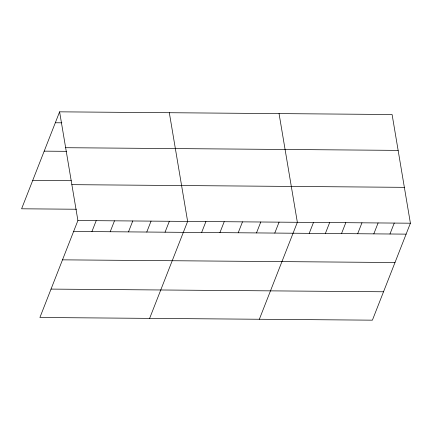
<?xml version="1.0" encoding="UTF-8"?>
<svg xmlns="http://www.w3.org/2000/svg" width="432" height="432" viewBox="0 0 432 432"><rect width="100%" height="100%" fill="white"/><g stroke="black" fill="none" stroke-linecap="round" stroke-linejoin="round"><path stroke-width="0.65" d="M59.6 111.834L77.906 220.531L39.906 317.488L372.4 320.166L410.4 223.204L392.094 114.512L59.6 111.834L21.6 208.796L76.464 209.239M91.913 231.595L96.19 220.676M110.198 231.746L114.48 220.822M128.488 231.892L132.764 220.968M146.772 232.038L151.054 221.119M165.062 232.184L169.344 221.265M149.629 318.373L187.628 221.411L169.322 112.72M201.636 232.481L205.918 221.557M219.92 232.627L224.203 221.708M238.21 232.772L242.492 221.854M256.5 232.924L260.777 221.999M274.784 233.069L279.067 222.145M259.351 319.253L297.351 222.296L279.045 113.6M309.22 233.345L313.502 222.426M325.372 233.474L329.654 222.556M341.523 233.604L345.8 222.685M357.669 233.734L361.951 222.815M373.82 233.863L378.103 222.944M389.972 233.993L394.249 223.074M55.318 122.758L61.852 122.812M65.642 147.706L398.137 150.379M44.194 151.151L66.398 151.33M32.729 180.403L71.258 180.711M71.863 184.658L404.357 187.337M77.906 220.531L410.4 223.204M73.624 231.449L406.118 234.128M62.5 259.843L394.994 262.521M51.035 289.094L383.53 291.773"/></g></svg>
